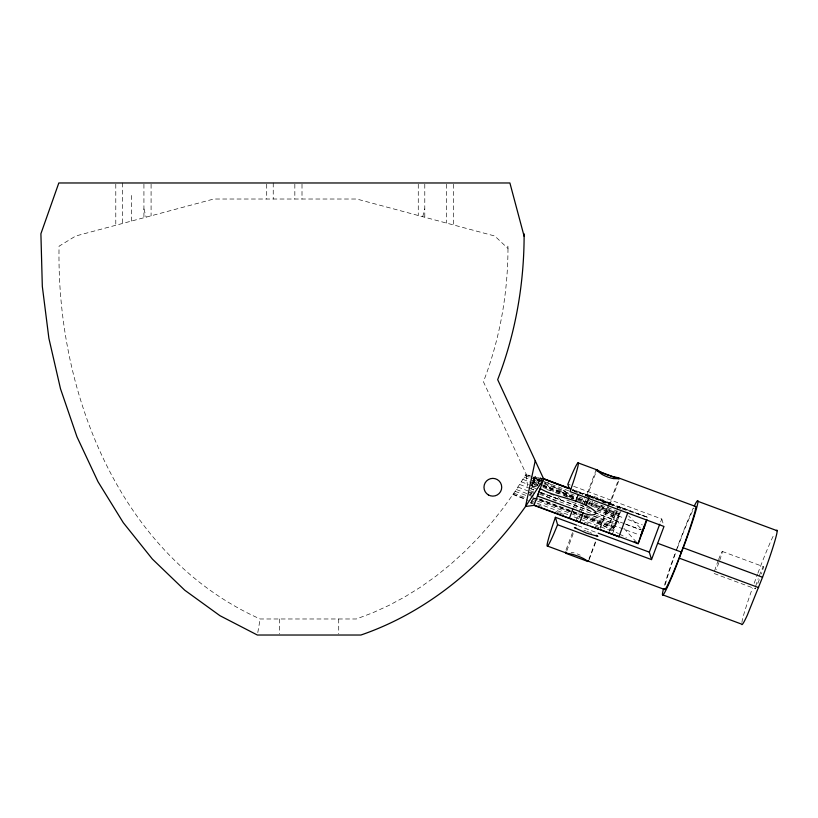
<?xml version="1.0" encoding="UTF-8"?>
<svg xmlns="http://www.w3.org/2000/svg" width="818" height="818" viewBox="0 0 818 818"><rect width="100%" height="100%" fill="white"/><g stroke="black" fill="none" stroke-linecap="round" stroke-linejoin="round"><path stroke-width="0.61" stroke-dasharray="4.09 3.07" d="M131.524 221.054L131.555 194.919M507.988 248.498C507.825 293.918 499.818 339.347 483.418 381.74L526.199 474.092L515.156 491.342L503.428 507.784L491.035 523.387L478.019 538.091L464.419 551.853L450.278 564.635L435.636 576.414L420.524 587.14L405.002 596.782L389.102 605.32L372.875 612.723L356.362 618.981L260.155 618.981C119.53 556.107 56.258 392.119 59.06 246.198L75.696 236.013L213.764 199.019L356.709 199.019L494.778 236.013L507.988 248.498L507.917 246.198L505.555 246.198M536.322 488.683L531.649 486.935L534.44 477.927L532.692 481.577M741.916 622.529L742.141 620.893A50.297 2.894 -69.6 0 1 752.437 588.132M257.793 632.549L260.155 618.981M584.001 516.966L613.858 528.101L616.946 520.913L619.318 513.459L589.461 502.324M422.701 216.709L424.787 208.917M532.784 483.622L533.326 481.383L541.69 484.501M619.369 511.996L612.345 531.23L572.927 516.526M531.976 500.238L530.984 503.98L533.183 498.08M538.571 483.591L540.401 477.507L537.303 485.882L532.6 484.174M575.974 520.8L578.623 513.653M579.062 512.457L581.71 505.309M582.15 504.123L583.919 499.358M584.359 498.172L585.688 494.593L589.113 495.831M566.782 550.954L573.367 533.224M578.623 519.041L580.381 514.307M580.821 513.131L583.449 506.035M583.888 504.849L586.087 498.939M586.526 497.763L595.729 472.937M591.179 504.992L593.234 499.44M600.156 527.068L608.991 503.244L589.911 496.127M588.95 559.175L595.524 541.444M600.351 528.448L608.244 507.17M608.684 505.984L617.897 481.168M608.674 532.804L616.649 511.27M617.099 510.074L618.428 506.485L647.917 517.416L572.518 489.42M531.281 488.959L535.831 476.761M612.723 533.234L621.404 509.951M566.056 549.819L572.641 532.324M618.684 481.076L610.34 503.244L601.956 501.056L588.592 495.647L586.864 494.522L596.077 470.023M589.103 559.706L596.128 541.035M609.962 522.753L614.778 510.34M660.617 521.945L661.793 519.011L571.424 485.473M531.577 484.358L532.344 482.405L538.295 484.624M533.326 481.383L531.649 484.931L536.424 486.71M542.314 479.174L535.146 476.505L533.725 479.174L539.655 481.393M563.081 490.994L563.418 490.248L565.575 491.26L563.622 491.199L572.181 495.841L569.246 496.168L573.909 498.949M619.318 513.459L613.858 528.101M574.492 505.084L576.271 503.121M573.5 506.863L574.533 505.728L578.469 506.567M586.864 494.522L598.285 497.794L610.34 503.244M588.888 496.557L621.823 508.837L647.447 517.191M608.991 503.244L600.34 500.074M583.796 530.197L585.821 530.933M534.236 478.029L541.301 480.606L532.988 477.354M541.311 492.794L560.974 500.033L558.408 497.221M624.165 523.581L540.463 492.385M625.32 524.001L642.57 530.35L628.735 516.005M567.856 484.154L570.228 485.033M573.193 489.982L597.488 499M597.324 498.96L628.674 510.442L618.428 506.485M722.222 551.414L763.327 566.659A11.83 0.685 -69.6 0 1 761.374 573.95M714.175 573.53L755.27 588.776M577.978 525.667L597.007 532.733M594.308 497.835L585.688 494.593M572.171 490.319L587.753 496.127M534.829 476.863L541.997 479.532M574.246 491.567L577.825 492.906M601.711 501.812L605.3 503.152M544.41 483.162L563.418 490.248M533.387 479.921L539.328 482.139M544.072 483.908L574.297 495.176M579.042 496.955L586.158 499.604M587.344 500.054L618.183 511.557M542.876 484.951L577.518 497.865M578.704 498.315L588.265 501.874M533.142 481.597L541.496 484.716M542.692 485.166L577.324 498.08M578.52 498.53L588.081 502.088M589.216 502.518L619.318 513.745M532.774 482.293L539.9 484.951M542.641 485.974L577.089 498.827M578.142 499.215L587.784 502.814M588.899 503.234L619.134 514.512M543.06 486.403L584.809 501.976M586.005 502.426L618.336 514.491M532.273 483.428L538.244 485.657M543.019 487.446L576.68 500.002M577.651 500.36L587.365 503.98M588.398 504.369L618.776 515.698M546.853 489.491L550.77 490.82M555.166 492.6L559.093 493.919M563.847 495.688L569.798 497.896M591.199 505.861L623.306 517.804M628.06 519.573L642.324 524.89M597.334 509.43L618.265 517.242M531.189 485.33L535.851 487.068M596.966 509.87L617.181 517.405M550.064 493.806L553.643 495.146M566.782 500.043L570.361 501.383M571.557 501.823L578.357 504.369M579.921 504.941L589.471 508.51M596.639 511.178L617.641 519.021M530.228 488.571L533.817 489.9M540.637 492.6L594.144 512.518M594.758 512.671L621.486 522.692M626.251 524.461L640.514 529.767M530.238 490.728L533.745 492.037M539.594 494.215L590.954 513.377M596.414 515.412L616.23 522.804M594.522 516.148L614.819 523.725M529.543 492.477L531.915 493.366M593.408 516.301L615.535 524.553M529.42 492.773L531.802 493.653M529.604 494.225L533.694 495.759M585.739 515.166L638.705 534.655M539.737 499.062L582.733 515.105M583.929 515.544L613.786 526.68M529.246 495.422L537.6 498.54M538.796 498.98L614.4 527.191M533.837 497.968L572.242 512.293M573.244 512.671L582.989 516.301M583.991 516.679L614.042 527.886M532.641 497.804L572.058 512.508M573.244 512.947L579.216 515.176M532.917 499.399L536.506 500.728M537.702 501.178L581.884 517.661M583.081 518.111L612.938 529.246M531.127 500.933L535.902 502.722M537.099 503.162L568.152 514.747M530.821 502.211L533.213 503.101M537.988 504.88L541.567 506.219M555.903 511.567L558.285 512.457M559.481 512.906L565.453 515.125M584.563 522.262L588.142 523.592M595.31 526.271L601.281 528.5M530.309 502.497L533.213 503.571M544.87 481.935L568.786 490.882M515.156 491.342L527.078 495.831M534.43 478.346L542.262 481.332M525.228 475.606L529.737 477.323M530.862 477.753L541.813 482.047M586.833 531.322L588.868 532.099M531.997 476.577L526.066 474.287L527.62 486.403M533.183 477.037L542.661 480.718M525.872 474.593L531.802 476.894M524.185 477.221L538.408 482.743M522.845 479.328L538.244 485.309M521.27 481.782L528.387 484.542M529.563 485.002L535.493 487.303M519.583 484.42L533.806 489.931M517.906 487.047L529.757 491.649M530.943 492.109L534.491 493.479M516.332 489.501L530.555 495.013M513.837 493.182L525.688 497.773M513.131 494.174L524.982 498.765M572.355 490.002L590.095 496.945M591.281 497.405L593.653 498.326L593.929 497.354L621.823 508.837M512.917 494.471L528.295 500.483M589.819 532.477L591.731 533.254M540.064 493.019L555.964 501.24M584.338 515.913L618.398 533.53M619.533 534.113L626.343 537.63M547.661 482.426L572.539 499.297M580.831 504.911L589.124 510.534M600.913 505.319L620.668 524.778M540.401 477.507L542.119 479.389M542.978 480.33L552.406 490.657M624.073 528.53L636.844 542.569M661.793 519.011L663.367 524.338M143.927 208.917L146.125 217.148M453.561 184.254L453.561 224.97M446.393 184.234L446.393 223.058M424.787 184.214L424.787 217.261M418.264 184.234L418.264 215.512M338.724 618.981L338.724 633.786M302.006 184.214L302.006 199.019M294.838 184.214L294.838 199.019M279.551 618.981L279.551 633.786M273.232 182.976L273.232 199.019M266.709 184.214L266.709 199.019M151.085 184.244L151.085 215.819M143.927 184.214L143.927 217.731M122.311 182.976L122.311 223.529M115.788 184.224L115.788 225.277M664.482 585.248A50.297 2.894 -69.6 0 1 675.729 551.649M676.138 550.524A50.297 2.894 -69.6 0 1 693.265 508.08M665.29 584.727A44.387 2.556 -69.6 0 1 676.915 549.389M677.314 548.305A44.387 2.556 -69.6 0 1 694.073 508.193M754.176 583.275A50.297 2.894 -69.6 0 1 757.478 574.297M757.897 573.183A50.297 2.894 -69.6 0 1 774.401 533.735M571.189 552.283A12.791 4.254 21.5 0 1 574.103 552.927M577.171 553.919A12.791 4.254 21.5 0 1 580.177 555.187M759.308 575.77A11.83 0.685 -69.6 0 1 763.327 566.659M759.288 579.676A11.83 0.685 -69.6 0 1 757.212 584.87M755.689 588.162A11.83 0.685 -69.6 0 1 755.27 587.764M755.689 586.209A11.83 0.685 -69.6 0 1 758.225 578.663M718.572 559.573A11.83 0.685 -69.6 0 1 722.355 551.414A11.83 0.685 -69.6 0 1 719.267 561.526M718.92 562.487A11.83 0.685 -69.6 0 1 716.108 569.625M714.595 570.954A11.83 0.685 -69.6 0 1 718.204 560.514"/><path stroke-width="1.23" d="M663.541 588.715A50.297 2.894 -69.6 0 0 676.21 566.363L683.194 547.784L762.54 577.242L764.625 571.598A50.297 2.894 -69.6 0 0 776.323 530.626M662.447 594.747L741.701 624.154A50.297 2.894 -69.6 0 0 747.355 615.054L762.54 577.242M524.052 233.764L524.123 236.238C523.949 285.124 515.33 334.02 497.671 379.654L543.725 479.062L570.831 489.113M587.733 525.309L533.97 505.371L525.524 506.485L535.238 460.728M641.465 534.052L641.087 535.534L644.707 525.769L643.163 529.318M555.391 517.283L552.283 526.424A44.387 2.556 -69.6 0 0 554.195 532.896L557.59 524.737L555.391 517.283L576.792 525.228M557.59 524.737L651.527 559.604L649.328 552.15L659.727 524.205M641.813 533.029L642.692 530.575M680.648 553.858L681.701 551.066M683.275 547.825L685.372 542.181A50.297 2.894 -69.6 0 0 694.257 506.035M533.97 505.371L543.725 479.062L525.524 506.485M569.328 518.479L572.845 509L537.385 496.005L540.207 488.55C557.109 498.622 581.291 498.479 595.944 512.068L595.075 514.389C587.488 516.731 579.931 510.78 572.845 509M575.555 501.679L578.203 494.553M579.757 522.344L583.244 512.958M586.025 505.452L589.083 497.211M587.61 525.166L618.919 536.751L627.784 512.835M647.028 519.808L638.152 543.725L642.13 531.547M642.57 530.35L646.118 520.78M680.545 554.164L679.298 557.467A44.387 2.556 -69.6 0 1 664.543 588.551M681.803 550.821L683.367 546.659A44.387 2.556 -69.6 0 0 695.433 506.424L617.825 477.62L612.989 476.73A12.791 2.362 19.7 0 1 610.013 475.871M651.527 559.604L663.991 526.465L570.054 491.608L573.162 482.467A44.387 2.556 -69.6 0 0 571.25 475.994L567.856 484.154L569.113 488.407M526.23 505.493C485.503 563.551 428.53 611.803 360.922 635.024L257.363 635.024L219.96 615.698L184.766 590.228L152.363 559.052L123.283 522.682L98.007 481.72L76.974 436.832L60.501 388.785L48.896 338.366L42.321 286.402L40.9 233.764L58.814 182.976L509.9 182.976L524.123 236.238M565.504 552.027L566.915 553.275L571.751 554.164A12.791 2.362 19.7 0 1 583.49 558.52L587.252 560.821L664.85 589.614M588.663 560.872L587.252 560.821M575.811 527.702L574.4 527.661L586.455 533.101L597.876 536.373L596.148 535.248M608.991 475.534A12.791 2.362 19.7 0 1 601.25 472.375L597.488 470.074L596.077 470.023L601.803 474.256A12.791 4.254 21.5 0 0 613.551 478.612L619.563 478.745L617.825 477.62M577.539 521.363L575.974 520.8L584.594 524.041M598.868 529.318L590.627 526.281M697.836 501.301L777.1 530.718M578.009 462.845L597.488 470.074M596.608 470.575L618.541 478.714M570.136 488.54L542.784 478.397L568.807 488.612M657.856 543.346L681.333 552.068M679.369 558.193L758.634 587.61M534.215 505.146L578.224 521.465M600.821 529.839L638.152 543.725M598.193 533.172L649.328 552.15M547.436 546.046L566.915 553.275M565.903 553.316L588.07 561.537M608.674 532.804L618.919 536.751M634.287 541.741L637.692 543.51M488.407 494.931A8.875 8.875 0 0 0 501.72 487.252A8.875 8.875 0 0 0 488.407 479.563A8.875 8.875 0 0 0 488.407 494.931"/></g></svg>
